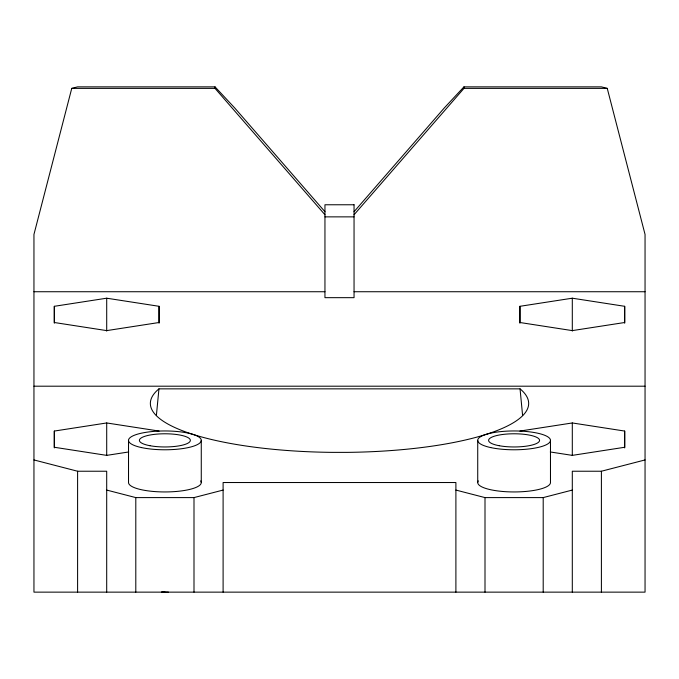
<?xml version="1.0" encoding="UTF-8"?>
<svg xmlns="http://www.w3.org/2000/svg" width="679" height="679" viewBox="0 0 679 679"><rect width="100%" height="100%" fill="white"/><g stroke="black" fill="none" stroke-linecap="round" stroke-linejoin="round"><path stroke-width="1.02" d="M159.081 431.063L106.705 422.958L54.32 431.063L54.32 447.266L106.696 455.371L128.696 451.968M54.32 306.305L54.32 322.508L106.696 330.614L159.081 322.508L159.081 306.305L106.705 298.2L54.32 306.305L54.32 323.196M519.919 306.305L519.919 322.508L572.295 330.614L624.68 322.508L624.68 306.305L572.304 298.2L519.919 306.305L519.919 323.196M519.919 431.063L572.304 422.958L624.68 431.063L624.68 447.266L572.295 455.371L550.296 451.968M156.416 415.175L158.954 388.855L520.046 388.855L522.592 415.412M324.952 211.721L234.696 107.944L215.039 86.861L77.601 86.861L71.753 88.372L33.95 234.433L33.95 592.139L645.05 592.139L645.05 234.433L607.247 88.372L601.399 86.861L463.961 86.861L444.304 107.944L354.048 211.721M354.048 214.751L463.961 88.372L463.961 86.861M106.696 490.068L135.8 497.597L193.999 497.597L223.102 490.068M572.304 592.139L572.304 471.234L601.399 471.234L645.05 459.938M455.898 490.068L485.001 497.597L543.2 497.597L572.304 490.068M161.882 592.139L168.409 592.139M161.458 592.139L164.938 592.096M71.753 88.372L215.039 88.372L324.952 214.751M463.961 88.372L607.247 88.372M324.952 216.864L354.048 216.864M33.95 291.732L324.952 291.732M354.048 291.732L645.05 291.732M33.95 386.198L645.05 386.198M33.95 459.938L77.601 471.234L106.696 471.234L106.696 592.139M624.68 306.305L624.68 323.204M624.68 431.063L624.68 447.928M601.399 471.234L601.399 592.139M572.304 298.2L572.304 331.046M572.304 422.958L572.304 455.499M550.474 440.374L550.474 482.531A36.377 9.413 0 0 1 510.931 491.91A36.377 9.413 0 0 1 478.279 480.902M543.2 497.597L543.2 592.139M485.001 497.597L485.001 592.139M477.727 440.374L477.727 482.531M455.898 592.139L455.898 482.531L223.102 482.531L223.102 592.139M215.039 86.861L215.039 88.372M201.273 440.374L201.273 482.531M193.999 497.597L193.999 592.139M159.081 306.305L159.081 323.204M135.8 497.597L135.8 592.139M128.526 440.374L128.526 482.531A36.377 9.413 0 0 0 168.069 491.91A36.377 9.413 0 0 0 200.721 480.902M106.705 298.2L106.705 331.046M106.705 422.958L106.705 455.499M77.601 471.234L77.601 592.139M54.32 431.063L54.32 447.928M520.055 388.855A189.152 48.956 0 0 1 346.816 452.375L332.184 452.367A189.152 48.956 0 0 1 158.954 388.863M354.048 204.769L324.952 204.769L324.952 297.665L354.048 297.665L354.048 204.769M499.133 445.704A25.462 6.586 0 0 0 539.423 441.061A25.462 6.586 0 0 0 503.742 434.348A25.462 6.586 0 0 0 499.133 445.704M490.722 447.58A36.377 9.413 0 0 0 549.922 442.004A36.377 9.413 0 0 0 501.654 431.521A36.377 9.413 0 0 0 490.722 447.58M149.932 445.704A25.462 6.586 0 0 0 190.222 441.061A25.462 6.586 0 0 0 154.54 434.348A25.462 6.586 0 0 0 149.932 445.704M141.521 447.58A36.377 9.413 0 0 0 200.721 442.004A36.377 9.413 0 0 0 152.461 431.521A36.377 9.413 0 0 0 141.521 447.58"/></g></svg>
